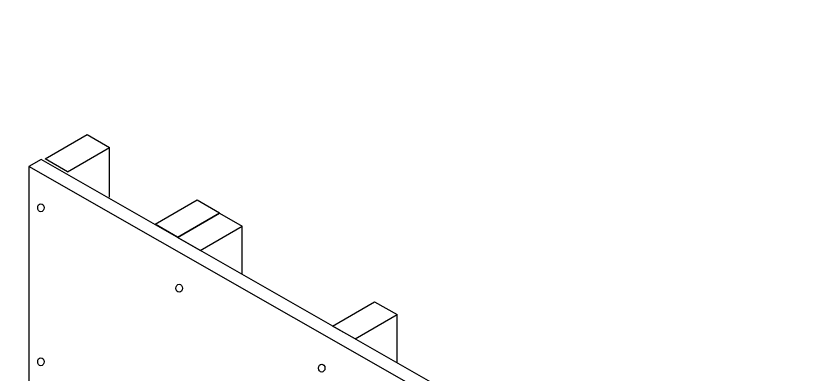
# Model space of a CAD drawing. Extents: x -1140 to 5605, y -816 to 1734.
# Drawn here: x 3730.2 to 4044.5, y 383.8 to 527.1 of the extents above; entities that cross this region are included whole.
import ezdxf

# ---------------------------------------------------------------- set-up
doc = ezdxf.new("R2010")
doc.units = 0
doc.header["$MEASUREMENT"] = 0
doc.layers.add('G-ANNO-TTLB', color=7, linetype='Continuous', lineweight=0)
doc.layers.add('TYVEK', color=7, linetype='Continuous', lineweight=0)

msp = doc.modelspace()

# ---------------------------------------------------------------- hatches: boundary and pattern name
at = {"layer": 'G-ANNO-TTLB', "true_color": 0xff00ff, "transparency": 33554687}
h = msp.add_hatch(color=6, dxfattribs=at)
edge = h.paths.add_edge_path()
edge.add_spline(control_points=[(5285.56, -733.23), (5285.56, -733.23), (2356.04, -733.23), (2356.04, -733.23), (2356.04, -733.23), (2356.04, 1723.77), (2356.04, 1723.77), (2356.04, 1723.77), (5285.56, 1723.77), (5285.56, 1723.77), (5285.56, 1723.77), (5285.56, -733.23), (5285.56, -733.23)], knot_values=[0, 0, 0, 0, 1, 1, 1, 2, 2, 2, 3, 3, 3, 4, 4, 4, 4], degree=3, periodic=0)
edge = h.paths.add_edge_path()
edge.add_spline(control_points=[(2365.04, 1714.77), (2365.04, 1714.77), (2365.04, -724.23), (2365.04, -724.23), (2365.04, -724.23), (5276.56, -724.23), (5276.56, -724.23), (5276.56, -724.23), (5276.56, 1714.77), (5276.56, 1714.77), (5276.56, 1714.77), (2365.04, 1714.77), (2365.04, 1714.77)], knot_values=[0, 0, 0, 0, 1, 1, 1, 2, 2, 2, 3, 3, 3, 4, 4, 4, 4], degree=3, periodic=0)
edge.add_line((2365.04, 1714.77), (2365.04, 1714.77))

# ---------------------------------------------------------------- linework, layer by layer
at = {"layer": 'G-ANNO-TTLB'}
for points in [[(5285.56, -733.23), (5285.56, -733.23), (2356.04, -733.23), (2356.04, -733.23), (2356.04, -733.23), (2356.04, 1723.77), (2356.04, 1723.77), (2356.04, 1723.77), (5285.56, 1723.77), (5285.56, 1723.77), (5285.56, 1723.77), (5285.56, -733.23), (5285.56, -733.23)], [(2365.04, 1714.77), (2365.04, 1714.77), (2365.04, -724.23), (2365.04, -724.23), (2365.04, -724.23), (5276.56, -724.23), (5276.56, -724.23), (5276.56, -724.23), (5276.56, 1714.77), (5276.56, 1714.77), (5276.56, 1714.77), (2365.04, 1714.77), (2365.04, 1714.77)]]:
    msp.add_open_spline(points, degree=3, knots=[0, 0, 0, 0, 1, 1, 1, 2, 2, 2, 3, 3, 3, 4, 4, 4, 4], dxfattribs=at)
at = {"layer": 'TYVEK', "color": 33, "lineweight": 25, "true_color": 0xcc9966}
for p, q in [((3750.93, 464.7), (3767.72, 474.42)), ((3767.72, 454.62), (3767.72, 474.42)), ((3794.89, 438.62), (3811.68, 448.34)), ((3803.88, 433.3), (3820.68, 443.02)), ((3820.68, 423.78), (3820.68, 443.02)), ((3865.8, 397.92), (3882.6, 407.64)), ((3882.6, 388.42), (3882.6, 407.64))]:
    msp.add_line(p, q, dxfattribs=at)
at = {"layer": 'TYVEK', "color": 2, "lineweight": 25, "true_color": 0xffff00}
for p, q in [((3740.33, 469.66), (3735.52, 466.87)), ((4009.12, 316.17), (3740.33, 469.66)), ((4004.31, 313.39), (3735.52, 466.87))]:
    msp.add_line(p, q, dxfattribs=at)
at = {"layer": 'TYVEK', "color": 2, "lineweight": 30, "true_color": 0xffff00}
msp.add_line((3735.52, 466.87), (3735.52, -6.4), dxfattribs=at)
at = {"layer": 'TYVEK', "color": 33, "lineweight": 25, "true_color": 0xcc9966}
for points in [[(3750.93, 464.7), (3741.93, 469.87), (3758.73, 479.59), (3767.72, 474.42)], [(3794.89, 438.62), (3785.89, 443.79), (3802.68, 453.51), (3811.68, 448.34)], [(3803.88, 433.3), (3794.89, 438.47), (3811.68, 448.19), (3820.68, 443.02)], [(3865.8, 397.92), (3856.8, 403.08), (3873.6, 412.8), (3882.6, 407.64)]]:
    msp.add_lwpolyline(points, dxfattribs=at)
at = {"layer": 'TYVEK', "color": 252, "lineweight": 25, "true_color": 0x848484}
for centre in [(3740.29, 450.35), (3795.53, 418.19), (3740.29, 388.82), (3852.46, 386.26)]:
    msp.add_ellipse(centre, major_axis=(0, 1.59), ratio=0.812499, dxfattribs=at)

doc.saveas('drawing.dxf')
